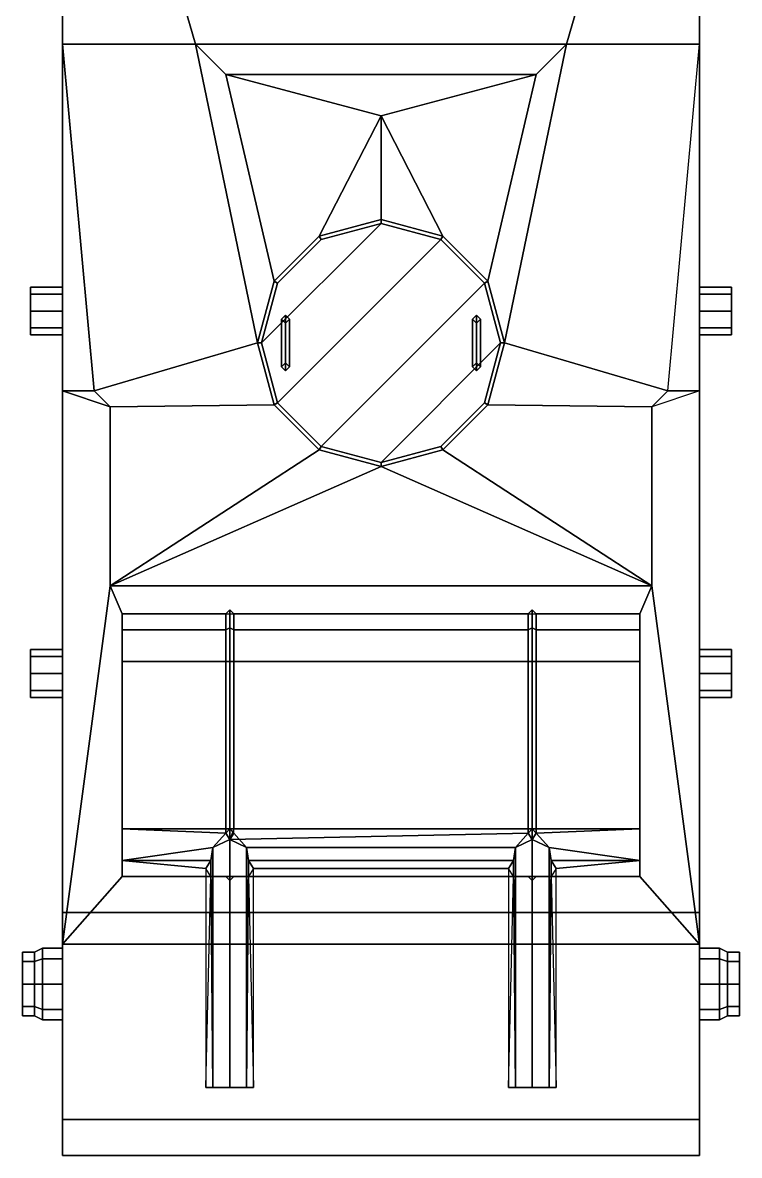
# Model space of a CAD drawing. Extents: x -0.9 to 0.9, y -2.88 to 2.55.
# Drawn here: x -0.9 to 0.9, y -2.88 to -0.036 of the extents above; entities that cross this region are included whole.
import ezdxf

# ---------------------------------------------------------------- set-up
doc = ezdxf.new("R2010")
doc.units = 0
doc.layers.get('0').update_dxf_attribs({"linetype": 'CONTINUOUS'})

msp = doc.modelspace()

# ---------------------------------------------------------------- linework, layer by layer
for points in [[(-0.8, 1.06, 0.4), (-0.8, -2.27, 0.4), (-0.8, -2.35, 1.52), (-0.8, 1.06, 1.52)], [(0.8, 1.06, 0.4), (0.8, -2.27, 0.4), (-0.8, -2.27, 0.4), (-0.8, 1.06, 0.4)], [(-0.4655, -0.09, 1.52), (-0.8, 1.06, 1.52), (-0.8, 1.06, 1.52), (-0.8, -0.09, 1.52)], [(0.8, 1.06, 1.52), (-0.8, 1.06, 1.52), (-0.4655, -0.09, 1.52), (0.4655, -0.09, 1.52)], [(0.8, -0.09, 1.52), (0.8, 1.06, 1.52), (0.8, 1.06, 1.52), (0.4655, -0.09, 1.52)], [(0.8, -2.35, 1.52), (0.8, -2.27, 0.4), (0.8, 1.06, 0.4), (0.8, 1.06, 1.52)], [(-0.8, -0.09, 1.52), (-0.8, -0.96, 1.52), (-0.8, -0.96, 1.62), (-0.8, -0.09, 1.62)], [(-0.8, -0.09, 1.62), (-0.8, -0.96, 1.62), (-0.72, -0.96, 1.62), (-0.8, -0.09, 1.62)], [(-0.4655, -0.09, 1.62), (-0.4655, -0.09, 1.52), (-0.8, -0.09, 1.52), (-0.8, -0.09, 1.62)], [(-0.31, -0.84, 1.62), (-0.4655, -0.09, 1.62), (-0.8, -0.09, 1.62), (-0.72, -0.96, 1.62)], [(-0.39, -0.1655, 1.62), (-0.39, -0.1655, 1.52), (-0.4655, -0.09, 1.52), (-0.4655, -0.09, 1.62)], [(-0.39, -0.1655, 1.62), (-0.4655, -0.09, 1.62), (-0.31, -0.84, 1.62), (-0.2685, -0.685, 1.62)], [(0.4655, -0.09, 1.52), (-0.4655, -0.09, 1.52), (-0.39, -0.1655, 1.52), (0.39, -0.1655, 1.52)], [(0.4655, -0.09, 1.62), (0.39, -0.1655, 1.62), (0.2685, -0.685, 1.62), (0.31, -0.84, 1.62)], [(0.72, -0.96, 1.62), (0.8, -0.09, 1.62), (0.4655, -0.09, 1.62), (0.31, -0.84, 1.62)], [(0.4655, -0.09, 1.62), (0.4655, -0.09, 1.52), (0.39, -0.1655, 1.52), (0.39, -0.1655, 1.62)], [(0.8, -0.09, 1.62), (0.8, -0.09, 1.52), (0.4655, -0.09, 1.52), (0.4655, -0.09, 1.62)], [(0.8, -0.96, 1.62), (0.8, -0.96, 1.52), (0.8, -0.09, 1.52), (0.8, -0.09, 1.62)], [(0, -0.27, 1.62), (0, -0.27, 1.52), (-0.39, -0.1655, 1.52), (-0.39, -0.1655, 1.62)], [(0, -0.27, 1.62), (-0.39, -0.1655, 1.62), (-0.2685, -0.685, 1.62), (-0.155, -0.5715, 1.62)], [(0.39, -0.1655, 1.52), (-0.39, -0.1655, 1.52), (0, -0.27, 1.52)], [(0.39, -0.1655, 1.62), (0.39, -0.1655, 1.52), (0, -0.27, 1.52), (0, -0.27, 1.62)], [(0.2685, -0.685, 1.62), (0.39, -0.1655, 1.62), (0, -0.27, 1.62), (0.155, -0.5715, 1.62)], [(0, -0.27, 1.62), (0, -0.27, 1.62), (-0.155, -0.5715, 1.62), (0, -0.53, 1.62)], [(0, -0.27, 1.62), (0, -0.27, 1.62), (0, -0.53, 1.62), (0.155, -0.5715, 1.62)], [(-0.15, -0.5802, 1.64), (-0.2598, -0.69, 1.64), (-0.3, -0.84, 1.64), (0, -0.54, 1.64)], [(0, -0.54, 1.64), (-0.3, -0.84, 1.64), (-0.2598, -0.99, 1.64), (0.15, -0.5802, 1.64)], [(0, -0.53, 1.62), (-0.155, -0.5715, 1.62), (-0.15, -0.5802, 1.64), (0, -0.54, 1.64)], [(0.155, -0.5715, 1.62), (0, -0.53, 1.62), (0, -0.54, 1.64), (0.15, -0.5802, 1.64)], [(-0.155, -0.5715, 1.62), (-0.2685, -0.685, 1.62), (-0.2598, -0.69, 1.64), (-0.15, -0.5802, 1.64)], [(0.15, -0.5802, 1.64), (-0.2598, -0.99, 1.64), (-0.15, -1.0998, 1.64), (0.2598, -0.69, 1.64)], [(0.2685, -0.685, 1.62), (0.155, -0.5715, 1.62), (0.15, -0.5802, 1.64), (0.2598, -0.69, 1.64)], [(-0.8, -0.7176, 0.5024), (-0.8, -0.7, 0.46), (-0.88, -0.7, 0.46), (-0.88, -0.7176, 0.5024)], [(-0.8, -0.7, 0.46), (-0.8, -0.7176, 0.4176), (-0.88, -0.7176, 0.4176), (-0.88, -0.7, 0.46)], [(-0.2685, -0.685, 1.62), (-0.31, -0.84, 1.62), (-0.3, -0.84, 1.64), (-0.2598, -0.69, 1.64)], [(0.2598, -0.69, 1.64), (-0.15, -1.0998, 1.64), (0, -1.14, 1.64), (0.3, -0.84, 1.64)], [(0.31, -0.84, 1.62), (0.2685, -0.685, 1.62), (0.2598, -0.69, 1.64), (0.3, -0.84, 1.64)], [(0.88, -0.7176, 0.5024), (0.88, -0.7, 0.46), (0.8, -0.7, 0.46), (0.8, -0.7176, 0.5024)], [(0.88, -0.7, 0.46), (0.88, -0.7176, 0.4176), (0.8, -0.7176, 0.4176), (0.8, -0.7, 0.46)], [(-0.8, -0.7176, 0.4176), (-0.8, -0.76, 0.4), (-0.88, -0.76, 0.4), (-0.88, -0.7176, 0.4176)], [(-0.8, -0.76, 0.52), (-0.8, -0.7176, 0.5024), (-0.88, -0.7176, 0.5024), (-0.88, -0.76, 0.52)], [(0.88, -0.7176, 0.4176), (0.88, -0.76, 0.4), (0.8, -0.76, 0.4), (0.8, -0.7176, 0.4176)], [(0.88, -0.76, 0.52), (0.88, -0.7176, 0.5024), (0.8, -0.7176, 0.5024), (0.8, -0.76, 0.52)], [(-0.8, -0.76, 0.4), (-0.8, -0.8024, 0.4176), (-0.88, -0.8024, 0.4176), (-0.88, -0.76, 0.4)], [(-0.8, -0.8024, 0.5024), (-0.8, -0.76, 0.52), (-0.88, -0.76, 0.52), (-0.88, -0.8024, 0.5024)], [(0.88, -0.76, 0.4), (0.88, -0.8024, 0.4176), (0.8, -0.8024, 0.4176), (0.8, -0.76, 0.4)], [(0.88, -0.8024, 0.5024), (0.88, -0.76, 0.52), (0.8, -0.76, 0.52), (0.8, -0.8024, 0.5024)], [(-0.25, -0.9, 1.66), (-0.24, -0.91, 1.67), (-0.24, -0.77, 1.67), (-0.25, -0.78, 1.66)], [(-0.24, -0.77, 1.64), (-0.25, -0.78, 1.64), (-0.25, -0.78, 1.66), (-0.24, -0.77, 1.67)], [(-0.24, -0.89, 1.65), (-0.25, -0.9, 1.66), (-0.25, -0.78, 1.66), (-0.24, -0.79, 1.65)], [(-0.25, -0.78, 1.64), (-0.24, -0.79, 1.64), (-0.24, -0.79, 1.65), (-0.25, -0.78, 1.66)], [(-0.24, -0.91, 1.67), (-0.23, -0.9, 1.66), (-0.23, -0.78, 1.66), (-0.24, -0.77, 1.67)], [(-0.23, -0.78, 1.64), (-0.24, -0.77, 1.64), (-0.24, -0.77, 1.67), (-0.23, -0.78, 1.66)], [(-0.23, -0.9, 1.66), (-0.24, -0.89, 1.65), (-0.24, -0.79, 1.65), (-0.23, -0.78, 1.66)], [(-0.24, -0.79, 1.64), (-0.23, -0.78, 1.64), (-0.23, -0.78, 1.66), (-0.24, -0.79, 1.65)], [(0.24, -0.77, 1.64), (0.23, -0.78, 1.64), (0.23, -0.78, 1.66), (0.24, -0.77, 1.67)], [(0.23, -0.9, 1.66), (0.24, -0.91, 1.67), (0.24, -0.77, 1.67), (0.23, -0.78, 1.66)], [(0.23, -0.78, 1.64), (0.24, -0.79, 1.64), (0.24, -0.79, 1.65), (0.23, -0.78, 1.66)], [(0.24, -0.89, 1.65), (0.23, -0.9, 1.66), (0.23, -0.78, 1.66), (0.24, -0.79, 1.65)], [(0.25, -0.78, 1.64), (0.24, -0.77, 1.64), (0.24, -0.77, 1.67), (0.25, -0.78, 1.66)], [(0.24, -0.91, 1.67), (0.25, -0.9, 1.66), (0.25, -0.78, 1.66), (0.24, -0.77, 1.67)], [(0.24, -0.79, 1.64), (0.25, -0.78, 1.64), (0.25, -0.78, 1.66), (0.24, -0.79, 1.65)], [(0.25, -0.9, 1.66), (0.24, -0.89, 1.65), (0.24, -0.79, 1.65), (0.25, -0.78, 1.66)], [(-0.8, -0.82, 0.46), (-0.8, -0.8024, 0.5024), (-0.88, -0.8024, 0.5024), (-0.88, -0.82, 0.46)], [(-0.8, -0.8024, 0.4176), (-0.8, -0.82, 0.46), (-0.88, -0.82, 0.46), (-0.88, -0.8024, 0.4176)], [(0.88, -0.82, 0.46), (0.88, -0.8024, 0.5024), (0.8, -0.8024, 0.5024), (0.8, -0.82, 0.46)], [(0.88, -0.8024, 0.4176), (0.88, -0.82, 0.46), (0.8, -0.82, 0.46), (0.8, -0.8024, 0.4176)], [(-0.72, -0.96, 1.62), (-0.68, -1, 1.62), (-0.2685, -0.995, 1.62), (-0.31, -0.84, 1.62)], [(-0.31, -0.84, 1.62), (-0.2685, -0.995, 1.62), (-0.2598, -0.99, 1.64), (-0.3, -0.84, 1.64)], [(0.3, -0.84, 1.64), (0, -1.14, 1.64), (0.15, -1.0998, 1.64), (0.2598, -0.99, 1.64)], [(0.2685, -0.995, 1.62), (0.31, -0.84, 1.62), (0.3, -0.84, 1.64), (0.2598, -0.99, 1.64)], [(0.2685, -0.995, 1.62), (0.68, -1, 1.62), (0.72, -0.96, 1.62), (0.31, -0.84, 1.62)], [(-0.24, -0.89, 1.64), (-0.25, -0.9, 1.64), (-0.25, -0.9, 1.66), (-0.24, -0.89, 1.65)], [(-0.25, -0.9, 1.64), (-0.24, -0.91, 1.64), (-0.24, -0.91, 1.67), (-0.25, -0.9, 1.66)], [(-0.23, -0.9, 1.64), (-0.24, -0.89, 1.64), (-0.24, -0.89, 1.65), (-0.23, -0.9, 1.66)], [(-0.24, -0.91, 1.64), (-0.23, -0.9, 1.64), (-0.23, -0.9, 1.66), (-0.24, -0.91, 1.67)], [(0.24, -0.89, 1.64), (0.23, -0.9, 1.64), (0.23, -0.9, 1.66), (0.24, -0.89, 1.65)], [(0.23, -0.9, 1.64), (0.24, -0.91, 1.64), (0.24, -0.91, 1.67), (0.23, -0.9, 1.66)], [(0.25, -0.9, 1.64), (0.24, -0.89, 1.64), (0.24, -0.89, 1.65), (0.25, -0.9, 1.66)], [(0.24, -0.91, 1.64), (0.25, -0.9, 1.64), (0.25, -0.9, 1.66), (0.24, -0.91, 1.67)], [(-0.8, -0.96, 1.52), (-0.72, -0.96, 1.52), (-0.72, -0.96, 1.62), (-0.8, -0.96, 1.62)], [(-0.8, -0.96, 1.52), (-0.8, -2.35, 1.52), (-0.68, -1.45, 1.52), (-0.68, -1, 1.52)], [(-0.8, -0.96, 1.52), (-0.68, -1, 1.52), (-0.72, -0.96, 1.52), (-0.8, -0.96, 1.52)], [(-0.72, -0.96, 1.52), (-0.68, -1, 1.52), (-0.68, -1, 1.62), (-0.72, -0.96, 1.62)], [(0.68, -1, 1.62), (0.68, -1, 1.52), (0.72, -0.96, 1.52), (0.72, -0.96, 1.62)], [(0.68, -1.45, 1.52), (0.8, -2.35, 1.52), (0.8, -0.96, 1.52), (0.68, -1, 1.52)], [(0.72, -0.96, 1.62), (0.72, -0.96, 1.52), (0.8, -0.96, 1.52), (0.8, -0.96, 1.62)], [(-0.68, -1, 1.62), (-0.68, -1.45, 1.62), (-0.155, -1.1085, 1.62), (-0.2685, -0.995, 1.62)], [(-0.2685, -0.995, 1.62), (-0.155, -1.1085, 1.62), (-0.15, -1.0998, 1.64), (-0.2598, -0.99, 1.64)], [(0.155, -1.1085, 1.62), (0.2685, -0.995, 1.62), (0.2598, -0.99, 1.64), (0.15, -1.0998, 1.64)], [(0.68, -1.45, 1.62), (0.68, -1, 1.62), (0.2685, -0.995, 1.62), (0.155, -1.1085, 1.62)], [(-0.68, -1, 1.52), (-0.68, -1.45, 1.52), (-0.68, -1.45, 1.62), (-0.68, -1, 1.62)], [(0.68, -1.45, 1.62), (0.68, -1.45, 1.52), (0.68, -1, 1.52), (0.68, -1, 1.62)], [(-0.68, -1.45, 1.62), (-0.68, -1.45, 1.62), (0, -1.15, 1.62), (-0.155, -1.1085, 1.62)], [(-0.155, -1.1085, 1.62), (0, -1.15, 1.62), (0, -1.14, 1.64), (-0.15, -1.0998, 1.64)], [(0, -1.15, 1.62), (0.155, -1.1085, 1.62), (0.15, -1.0998, 1.64), (0, -1.14, 1.64)], [(0.68, -1.45, 1.62), (0.68, -1.45, 1.62), (0.155, -1.1085, 1.62), (0, -1.15, 1.62)], [(0, -1.15, 1.62), (-0.68, -1.45, 1.62), (0.68, -1.45, 1.62), (0, -1.15, 1.62)], [(-0.68, -1.45, 1.52), (-0.8, -2.35, 1.52), (-0.65, -2.18, 1.52), (-0.65, -1.52, 1.52)], [(-0.68, -1.45, 1.62), (-0.68, -1.45, 1.52), (0.68, -1.45, 1.52), (0.68, -1.45, 1.62)], [(-0.68, -1.45, 1.52), (-0.65, -1.52, 1.52), (0.65, -1.52, 1.52), (0.68, -1.45, 1.52)], [(0.8, -2.35, 1.52), (0.68, -1.45, 1.52), (0.65, -1.52, 1.52), (0.65, -2.18, 1.52)], [(-0.65, -1.52, 1.52), (-0.65, -2.18, 1.52), (-0.65, -2.18, 1.59), (-0.65, -1.52, 1.59)], [(-0.65, -1.52, 1.59), (-0.65, -2.18, 1.59), (-0.65, -2.14, 1.65), (-0.65, -1.56, 1.65)], [(-0.65, -1.52, 1.59), (-0.65, -1.56, 1.65), (-0.39, -1.56, 1.65), (-0.39, -1.52, 1.59)], [(-0.65, -1.52, 1.52), (-0.65, -1.52, 1.59), (-0.39, -1.52, 1.59), (-0.39, -1.52, 1.52)], [(-0.39, -1.52, 1.59), (-0.39, -1.56, 1.65), (-0.38, -1.5556, 1.6583), (-0.38, -1.51, 1.59)], [(-0.39, -1.52, 1.52), (-0.39, -1.52, 1.59), (-0.38, -1.51, 1.59), (-0.38, -1.51, 1.52)], [(-0.38, -1.51, 1.52), (-0.38, -1.51, 1.59), (-0.37, -1.52, 1.59), (-0.37, -1.52, 1.52)], [(-0.38, -1.51, 1.59), (-0.38, -1.5556, 1.6583), (-0.37, -1.56, 1.65), (-0.37, -1.52, 1.59)], [(-0.37, -1.52, 1.59), (-0.37, -1.56, 1.65), (0.37, -1.56, 1.65), (0.37, -1.52, 1.59)], [(-0.37, -1.52, 1.52), (-0.37, -1.52, 1.59), (0.37, -1.52, 1.59), (0.37, -1.52, 1.52)], [(0.37, -1.52, 1.59), (0.37, -1.56, 1.65), (0.38, -1.5556, 1.6583), (0.38, -1.51, 1.59)], [(0.37, -1.52, 1.52), (0.37, -1.52, 1.59), (0.38, -1.51, 1.59), (0.38, -1.51, 1.52)], [(0.38, -1.51, 1.59), (0.38, -1.5556, 1.6583), (0.39, -1.56, 1.65), (0.39, -1.52, 1.59)], [(0.38, -1.51, 1.52), (0.38, -1.51, 1.59), (0.39, -1.52, 1.59), (0.39, -1.52, 1.52)], [(0.39, -1.52, 1.59), (0.39, -1.56, 1.65), (0.65, -1.56, 1.65), (0.65, -1.52, 1.59)], [(0.39, -1.52, 1.52), (0.39, -1.52, 1.59), (0.65, -1.52, 1.59), (0.65, -1.52, 1.52)], [(0.65, -2.18, 1.59), (0.65, -1.52, 1.59), (0.65, -1.56, 1.65), (0.65, -2.14, 1.65)], [(0.65, -2.18, 1.52), (0.65, -1.52, 1.52), (0.65, -1.52, 1.59), (0.65, -2.18, 1.59)], [(-0.65, -1.56, 1.65), (-0.65, -2.14, 1.65), (-0.65, -2.06, 1.68), (-0.65, -1.64, 1.68)], [(-0.65, -1.56, 1.65), (-0.65, -1.64, 1.68), (-0.39, -1.64, 1.68), (-0.39, -1.56, 1.65)], [(-0.39, -1.56, 1.65), (-0.39, -1.64, 1.68), (-0.38, -1.64, 1.69), (-0.38, -1.5556, 1.6583)], [(-0.38, -1.5556, 1.6583), (-0.38, -1.64, 1.69), (-0.37, -1.64, 1.68), (-0.37, -1.56, 1.65)], [(-0.37, -1.56, 1.65), (-0.37, -1.64, 1.68), (0.37, -1.64, 1.68), (0.37, -1.56, 1.65)], [(0.37, -1.56, 1.65), (0.37, -1.64, 1.68), (0.38, -1.64, 1.69), (0.38, -1.5556, 1.6583)], [(0.38, -1.5556, 1.6583), (0.38, -1.64, 1.69), (0.39, -1.64, 1.68), (0.39, -1.56, 1.65)], [(0.39, -1.56, 1.65), (0.39, -1.64, 1.68), (0.65, -1.64, 1.68), (0.65, -1.56, 1.65)], [(0.65, -2.14, 1.65), (0.65, -1.56, 1.65), (0.65, -1.64, 1.68), (0.65, -2.06, 1.68)], [(-0.8, -1.6276, 0.5024), (-0.8, -1.61, 0.46), (-0.88, -1.61, 0.46), (-0.88, -1.6276, 0.5024)], [(-0.8, -1.61, 0.46), (-0.8, -1.6276, 0.4176), (-0.88, -1.6276, 0.4176), (-0.88, -1.61, 0.46)], [(0.88, -1.6276, 0.5024), (0.88, -1.61, 0.46), (0.8, -1.61, 0.46), (0.8, -1.6276, 0.5024)], [(0.88, -1.61, 0.46), (0.88, -1.6276, 0.4176), (0.8, -1.6276, 0.4176), (0.8, -1.61, 0.46)], [(-0.8, -1.6276, 0.4176), (-0.8, -1.67, 0.4), (-0.88, -1.67, 0.4), (-0.88, -1.6276, 0.4176)], [(-0.8, -1.67, 0.52), (-0.8, -1.6276, 0.5024), (-0.88, -1.6276, 0.5024), (-0.88, -1.67, 0.52)], [(-0.65, -1.64, 1.68), (-0.65, -2.06, 1.68), (-0.39, -2.06, 1.68), (-0.39, -1.64, 1.68)], [(-0.39, -1.64, 1.68), (-0.39, -2.06, 1.68), (-0.38, -2.06, 1.69), (-0.38, -1.64, 1.69)], [(-0.38, -1.64, 1.69), (-0.38, -2.06, 1.69), (-0.37, -2.06, 1.68), (-0.37, -1.64, 1.68)], [(-0.37, -1.64, 1.68), (-0.37, -2.06, 1.68), (0.37, -2.06, 1.68), (0.37, -1.64, 1.68)], [(0.37, -1.64, 1.68), (0.37, -2.06, 1.68), (0.38, -2.06, 1.69), (0.38, -1.64, 1.69)], [(0.38, -1.64, 1.69), (0.38, -2.06, 1.69), (0.39, -2.06, 1.68), (0.39, -1.64, 1.68)], [(0.39, -1.64, 1.68), (0.39, -2.06, 1.68), (0.65, -2.06, 1.68), (0.65, -1.64, 1.68)], [(0.88, -1.6276, 0.4176), (0.88, -1.67, 0.4), (0.8, -1.67, 0.4), (0.8, -1.6276, 0.4176)], [(0.88, -1.67, 0.52), (0.88, -1.6276, 0.5024), (0.8, -1.6276, 0.5024), (0.8, -1.67, 0.52)], [(-0.8, -1.67, 0.4), (-0.8, -1.7124, 0.4176), (-0.88, -1.7124, 0.4176), (-0.88, -1.67, 0.4)], [(-0.8, -1.7124, 0.5024), (-0.8, -1.67, 0.52), (-0.88, -1.67, 0.52), (-0.88, -1.7124, 0.5024)], [(0.88, -1.67, 0.4), (0.88, -1.7124, 0.4176), (0.8, -1.7124, 0.4176), (0.8, -1.67, 0.4)], [(0.88, -1.7124, 0.5024), (0.88, -1.67, 0.52), (0.8, -1.67, 0.52), (0.8, -1.7124, 0.5024)], [(-0.8, -1.73, 0.46), (-0.8, -1.7124, 0.5024), (-0.88, -1.7124, 0.5024), (-0.88, -1.73, 0.46)], [(-0.8, -1.7124, 0.4176), (-0.8, -1.73, 0.46), (-0.88, -1.73, 0.46), (-0.88, -1.7124, 0.4176)], [(0.88, -1.73, 0.46), (0.88, -1.7124, 0.5024), (0.8, -1.7124, 0.5024), (0.8, -1.73, 0.46)], [(0.88, -1.7124, 0.4176), (0.88, -1.73, 0.46), (0.8, -1.73, 0.46), (0.8, -1.7124, 0.4176)], [(-0.65, -2.06, 1.68), (-0.65, -2.14, 1.65), (-0.4224, -2.1069, 1.6624), (-0.39, -2.071, 1.6759)], [(-0.39, -2.06, 1.68), (-0.39, -2.06, 1.68), (-0.65, -2.06, 1.68), (-0.39, -2.071, 1.6759)], [(-0.39, -2.071, 1.6759), (-0.39, -2.071, 1.6759), (-0.4224, -2.1069, 1.6624), (-0.38, -2.0867, 1.68)], [(-0.38, -2.06, 1.69), (-0.38, -2.06, 1.69), (-0.39, -2.071, 1.6759), (-0.38, -2.0867, 1.68)], [(-0.38, -2.06, 1.69), (-0.38, -2.06, 1.69), (-0.39, -2.06, 1.68), (-0.39, -2.071, 1.6759)], [(-0.38, -2.06, 1.69), (-0.38, -2.0867, 1.68), (-0.37, -2.071, 1.6759)], [(-0.38, -2.06, 1.69), (-0.37, -2.071, 1.6759), (-0.37, -2.06, 1.68)], [(-0.37, -2.06, 1.68), (-0.38, -2.0867, 1.68), (0.37, -2.071, 1.6759), (0.37, -2.06, 1.68)], [(-0.38, -2.0867, 1.68), (-0.3376, -2.1069, 1.6624), (0.3376, -2.1069, 1.6624), (0.37, -2.071, 1.6759)], [(-0.37, -2.071, 1.6759), (-0.38, -2.0867, 1.68), (-0.3376, -2.1069, 1.6624)], [(0.37, -2.071, 1.6759), (0.37, -2.071, 1.6759), (0.3376, -2.1069, 1.6624), (0.38, -2.0867, 1.68)], [(0.38, -2.06, 1.69), (0.38, -2.06, 1.69), (0.37, -2.071, 1.6759), (0.38, -2.0867, 1.68)], [(0.38, -2.06, 1.69), (0.38, -2.06, 1.69), (0.37, -2.06, 1.68), (0.37, -2.071, 1.6759)], [(0.38, -2.06, 1.69), (0.38, -2.0867, 1.68), (0.39, -2.071, 1.6759)], [(0.38, -2.06, 1.69), (0.39, -2.071, 1.6759), (0.39, -2.06, 1.68)], [(0.39, -2.071, 1.6759), (0.38, -2.0867, 1.68), (0.4224, -2.1069, 1.6624)], [(0.39, -2.071, 1.6759), (0.4224, -2.1069, 1.6624), (0.65, -2.14, 1.65), (0.65, -2.06, 1.68)], [(0.39, -2.06, 1.68), (0.39, -2.071, 1.6759), (0.65, -2.06, 1.68)], [(-0.38, -2.0867, 1.68), (-0.4224, -2.1069, 1.6624), (-0.4224, -2.71, 1.6624), (-0.38, -2.71, 1.68)], [(-0.3376, -2.1069, 1.6624), (-0.38, -2.0867, 1.68), (-0.38, -2.71, 1.68), (-0.3376, -2.71, 1.6624)], [(0.38, -2.0867, 1.68), (0.3376, -2.1069, 1.6624), (0.3376, -2.71, 1.6624), (0.38, -2.71, 1.68)], [(0.4224, -2.1069, 1.6624), (0.38, -2.0867, 1.68), (0.38, -2.71, 1.68), (0.4224, -2.71, 1.6624)], [(-0.65, -2.14, 1.65), (-0.65, -2.14, 1.65), (-0.4276, -2.14, 1.65), (-0.4224, -2.1069, 1.6624)], [(-0.4224, -2.1069, 1.6624), (-0.4276, -2.14, 1.65), (-0.4224, -2.71, 1.6624)], [(-0.3324, -2.14, 1.65), (-0.3376, -2.1069, 1.6624), (-0.3376, -2.71, 1.6624)], [(-0.3376, -2.1069, 1.6624), (-0.3324, -2.14, 1.65), (0.3324, -2.14, 1.65), (0.3376, -2.1069, 1.6624)], [(0.3376, -2.1069, 1.6624), (0.3324, -2.14, 1.65), (0.3376, -2.71, 1.6624)], [(0.4276, -2.14, 1.65), (0.4224, -2.1069, 1.6624), (0.4224, -2.71, 1.6624)], [(0.4276, -2.14, 1.65), (0.65, -2.14, 1.65), (0.65, -2.14, 1.65), (0.4224, -2.1069, 1.6624)], [(-0.65, -2.14, 1.65), (-0.65, -2.18, 1.59), (-0.4276, -2.18, 1.59), (-0.44, -2.16, 1.62)], [(-0.65, -2.14, 1.65), (-0.65, -2.14, 1.65), (-0.44, -2.16, 1.62), (-0.4276, -2.14, 1.65)], [(-0.4276, -2.14, 1.65), (-0.44, -2.16, 1.62), (-0.44, -2.71, 1.62), (-0.4224, -2.71, 1.6624)], [(-0.32, -2.16, 1.62), (-0.3324, -2.14, 1.65), (-0.3376, -2.71, 1.6624), (-0.32, -2.71, 1.62)], [(-0.3324, -2.14, 1.65), (-0.32, -2.16, 1.62), (0.32, -2.16, 1.62), (0.3324, -2.14, 1.65)], [(-0.32, -2.16, 1.62), (-0.3324, -2.18, 1.59), (0.3324, -2.18, 1.59), (0.32, -2.16, 1.62)], [(0.3324, -2.14, 1.65), (0.32, -2.16, 1.62), (0.32, -2.71, 1.62), (0.3376, -2.71, 1.6624)], [(0.44, -2.16, 1.62), (0.4276, -2.14, 1.65), (0.4224, -2.71, 1.6624), (0.44, -2.71, 1.62)], [(0.4276, -2.18, 1.59), (0.65, -2.18, 1.59), (0.65, -2.14, 1.65), (0.44, -2.16, 1.62)], [(0.44, -2.16, 1.62), (0.65, -2.14, 1.65), (0.65, -2.14, 1.65), (0.4276, -2.14, 1.65)], [(-0.65, -2.18, 1.52), (-0.8, -2.35, 1.52), (0.8, -2.35, 1.52), (0.65, -2.18, 1.52)], [(-0.39, -2.18, 1.5641), (-0.65, -2.18, 1.52), (-0.39, -2.18, 1.52), (-0.39, -2.18, 1.5641)], [(-0.65, -2.18, 1.59), (-0.65, -2.18, 1.52), (-0.4224, -2.18, 1.5776), (-0.4276, -2.18, 1.59)], [(-0.65, -2.18, 1.52), (-0.65, -2.18, 1.52), (-0.38, -2.18, 1.56), (-0.4224, -2.18, 1.5776)], [(-0.4276, -2.18, 1.59), (-0.4224, -2.18, 1.5776), (-0.4224, -2.71, 1.5776), (-0.44, -2.71, 1.62)], [(-0.4224, -2.18, 1.5776), (-0.38, -2.18, 1.56), (-0.38, -2.71, 1.56), (-0.4224, -2.71, 1.5776)], [(-0.39, -2.18, 1.52), (-0.38, -2.19, 1.52), (-0.38, -2.19, 1.56), (-0.39, -2.18, 1.5641)], [(-0.38, -2.18, 1.56), (-0.3376, -2.18, 1.5776), (-0.3376, -2.71, 1.5776), (-0.38, -2.71, 1.56)], [(-0.3376, -2.18, 1.5776), (-0.38, -2.18, 1.56), (0.38, -2.18, 1.56), (0.3376, -2.18, 1.5776)], [(-0.38, -2.19, 1.52), (-0.37, -2.18, 1.52), (-0.37, -2.18, 1.56), (-0.38, -2.19, 1.56)], [(-0.37, -2.18, 1.52), (0.37, -2.18, 1.52), (0.37, -2.18, 1.56), (-0.37, -2.18, 1.56)], [(-0.3376, -2.18, 1.5776), (-0.3324, -2.18, 1.59), (-0.32, -2.71, 1.62), (-0.3376, -2.71, 1.5776)], [(-0.3324, -2.18, 1.59), (-0.3376, -2.18, 1.5776), (0.3376, -2.18, 1.5776), (0.3324, -2.18, 1.59)], [(0.3324, -2.18, 1.59), (0.3376, -2.18, 1.5776), (0.3376, -2.71, 1.5776), (0.32, -2.71, 1.62)], [(0.3376, -2.18, 1.5776), (0.38, -2.18, 1.56), (0.38, -2.71, 1.56), (0.3376, -2.71, 1.5776)], [(0.37, -2.18, 1.52), (0.38, -2.19, 1.52), (0.38, -2.19, 1.56), (0.37, -2.18, 1.56)], [(0.38, -2.18, 1.56), (0.4224, -2.18, 1.5776), (0.4224, -2.71, 1.5776), (0.38, -2.71, 1.56)], [(0.38, -2.19, 1.52), (0.39, -2.18, 1.52), (0.39, -2.18, 1.5641), (0.38, -2.19, 1.56)], [(0.39, -2.18, 1.5641), (0.65, -2.18, 1.52), (0.65, -2.18, 1.52), (0.4224, -2.18, 1.5776)], [(0.39, -2.18, 1.52), (0.65, -2.18, 1.52), (0.65, -2.18, 1.52), (0.39, -2.18, 1.5641)], [(0.4224, -2.18, 1.5776), (0.4276, -2.18, 1.59), (0.44, -2.71, 1.62), (0.4224, -2.71, 1.5776)], [(0.4224, -2.18, 1.5776), (0.65, -2.18, 1.52), (0.65, -2.18, 1.59), (0.4276, -2.18, 1.59)], [(-0.8, -2.27, 0.4), (-0.8, -2.79, 0.7), (-0.8, -2.88, 1.11), (-0.8, -2.35, 1.52)], [(0.8, -2.27, 0.4), (0.8, -2.79, 0.7), (-0.8, -2.79, 0.7), (-0.8, -2.27, 0.4)], [(0.8, -2.88, 1.11), (0.8, -2.79, 0.7), (0.8, -2.27, 0.4), (0.8, -2.35, 1.52)], [(-0.85, -2.3864, 0.6236), (-0.85, -2.36, 0.56), (-0.87, -2.37, 0.56), (-0.87, -2.3934, 0.6166)], [(-0.85, -2.36, 0.56), (-0.85, -2.3864, 0.4964), (-0.87, -2.3934, 0.5034), (-0.87, -2.37, 0.56)], [(-0.8, -2.3864, 0.6236), (-0.8, -2.36, 0.56), (-0.85, -2.36, 0.56), (-0.85, -2.3864, 0.6236)], [(-0.8, -2.36, 0.56), (-0.8, -2.3864, 0.4964), (-0.85, -2.3864, 0.4964), (-0.85, -2.36, 0.56)], [(-0.8, -2.35, 1.52), (-0.8, -2.88, 1.11), (0.8, -2.88, 1.11), (0.8, -2.35, 1.52)], [(0.8, -2.36, 0.56), (0.8, -2.3864, 0.6236), (0.85, -2.3864, 0.6236), (0.85, -2.36, 0.56)], [(0.8, -2.3864, 0.4964), (0.8, -2.36, 0.56), (0.85, -2.36, 0.56), (0.85, -2.3864, 0.4964)], [(0.85, -2.36, 0.56), (0.85, -2.3864, 0.6236), (0.87, -2.3934, 0.6166), (0.87, -2.37, 0.56)], [(0.85, -2.3864, 0.4964), (0.85, -2.36, 0.56), (0.87, -2.37, 0.56), (0.87, -2.3934, 0.5034)], [(-0.87, -2.3934, 0.6166), (-0.87, -2.37, 0.56), (-0.9, -2.37, 0.56), (-0.9, -2.3934, 0.6166)], [(-0.87, -2.37, 0.56), (-0.87, -2.3934, 0.5034), (-0.9, -2.3934, 0.5034), (-0.9, -2.37, 0.56)], [(-0.85, -2.45, 0.65), (-0.85, -2.3864, 0.6236), (-0.87, -2.3934, 0.6166), (-0.87, -2.45, 0.64)], [(-0.85, -2.3864, 0.4964), (-0.85, -2.45, 0.47), (-0.87, -2.45, 0.48), (-0.87, -2.3934, 0.5034)], [(-0.8, -2.45, 0.65), (-0.8, -2.3864, 0.6236), (-0.85, -2.3864, 0.6236), (-0.85, -2.45, 0.65)], [(-0.8, -2.3864, 0.4964), (-0.8, -2.45, 0.47), (-0.85, -2.45, 0.47), (-0.85, -2.3864, 0.4964)], [(0.8, -2.3864, 0.6236), (0.8, -2.45, 0.65), (0.85, -2.45, 0.65), (0.85, -2.3864, 0.6236)], [(0.8, -2.45, 0.47), (0.8, -2.3864, 0.4964), (0.85, -2.3864, 0.4964), (0.85, -2.45, 0.47)], [(0.85, -2.3864, 0.6236), (0.85, -2.45, 0.65), (0.87, -2.45, 0.64), (0.87, -2.3934, 0.6166)], [(0.85, -2.45, 0.47), (0.85, -2.3864, 0.4964), (0.87, -2.3934, 0.5034), (0.87, -2.45, 0.48)], [(0.87, -2.37, 0.56), (0.87, -2.3934, 0.6166), (0.9, -2.3934, 0.6166), (0.9, -2.37, 0.56)], [(0.87, -2.3934, 0.5034), (0.87, -2.37, 0.56), (0.9, -2.37, 0.56), (0.9, -2.3934, 0.5034)], [(-0.87, -2.45, 0.64), (-0.87, -2.3934, 0.6166), (-0.9, -2.3934, 0.6166), (-0.9, -2.45, 0.64)], [(-0.87, -2.3934, 0.5034), (-0.87, -2.45, 0.48), (-0.9, -2.45, 0.48), (-0.9, -2.3934, 0.5034)], [(0.87, -2.3934, 0.6166), (0.87, -2.45, 0.64), (0.9, -2.45, 0.64), (0.9, -2.3934, 0.6166)], [(0.87, -2.45, 0.48), (0.87, -2.3934, 0.5034), (0.9, -2.3934, 0.5034), (0.9, -2.45, 0.48)], [(-0.87, -2.5066, 0.6166), (-0.87, -2.45, 0.64), (-0.9, -2.45, 0.64), (-0.9, -2.5066, 0.6166)], [(-0.87, -2.45, 0.48), (-0.87, -2.5066, 0.5034), (-0.9, -2.5066, 0.5034), (-0.9, -2.45, 0.48)], [(-0.85, -2.5136, 0.6236), (-0.85, -2.45, 0.65), (-0.87, -2.45, 0.64), (-0.87, -2.5066, 0.6166)], [(-0.85, -2.45, 0.47), (-0.85, -2.5136, 0.4964), (-0.87, -2.5066, 0.5034), (-0.87, -2.45, 0.48)], [(-0.8, -2.5136, 0.6236), (-0.8, -2.45, 0.65), (-0.85, -2.45, 0.65), (-0.85, -2.5136, 0.6236)], [(-0.8, -2.45, 0.47), (-0.8, -2.5136, 0.4964), (-0.85, -2.5136, 0.4964), (-0.85, -2.45, 0.47)], [(0.8, -2.45, 0.65), (0.8, -2.5136, 0.6236), (0.85, -2.5136, 0.6236), (0.85, -2.45, 0.65)], [(0.8, -2.5136, 0.4964), (0.8, -2.45, 0.47), (0.85, -2.45, 0.47), (0.85, -2.5136, 0.4964)], [(0.85, -2.45, 0.65), (0.85, -2.5136, 0.6236), (0.87, -2.5066, 0.6166), (0.87, -2.45, 0.64)], [(0.85, -2.5136, 0.4964), (0.85, -2.45, 0.47), (0.87, -2.45, 0.48), (0.87, -2.5066, 0.5034)], [(0.87, -2.45, 0.64), (0.87, -2.5066, 0.6166), (0.9, -2.5066, 0.6166), (0.9, -2.45, 0.64)], [(0.87, -2.5066, 0.5034), (0.87, -2.45, 0.48), (0.9, -2.45, 0.48), (0.9, -2.5066, 0.5034)], [(-0.87, -2.53, 0.56), (-0.87, -2.5066, 0.6166), (-0.9, -2.5066, 0.6166), (-0.9, -2.53, 0.56)], [(-0.87, -2.5066, 0.5034), (-0.87, -2.53, 0.56), (-0.9, -2.53, 0.56), (-0.9, -2.5066, 0.5034)], [(-0.85, -2.54, 0.56), (-0.85, -2.5136, 0.6236), (-0.87, -2.5066, 0.6166), (-0.87, -2.53, 0.56)], [(-0.85, -2.5136, 0.4964), (-0.85, -2.54, 0.56), (-0.87, -2.53, 0.56), (-0.87, -2.5066, 0.5034)], [(-0.8, -2.54, 0.56), (-0.8, -2.5136, 0.6236), (-0.85, -2.5136, 0.6236), (-0.85, -2.54, 0.56)], [(-0.8, -2.5136, 0.4964), (-0.8, -2.54, 0.56), (-0.85, -2.54, 0.56), (-0.85, -2.5136, 0.4964)], [(0.8, -2.5136, 0.6236), (0.8, -2.54, 0.56), (0.85, -2.54, 0.56), (0.85, -2.5136, 0.6236)], [(0.8, -2.54, 0.56), (0.8, -2.5136, 0.4964), (0.85, -2.5136, 0.4964), (0.85, -2.54, 0.56)], [(0.85, -2.5136, 0.6236), (0.85, -2.54, 0.56), (0.87, -2.53, 0.56), (0.87, -2.5066, 0.6166)], [(0.85, -2.54, 0.56), (0.85, -2.5136, 0.4964), (0.87, -2.5066, 0.5034), (0.87, -2.53, 0.56)], [(0.87, -2.5066, 0.6166), (0.87, -2.53, 0.56), (0.9, -2.53, 0.56), (0.9, -2.5066, 0.6166)], [(0.87, -2.53, 0.56), (0.87, -2.5066, 0.5034), (0.9, -2.5066, 0.5034), (0.9, -2.53, 0.56)], [(-0.44, -2.71, 1.62), (-0.3376, -2.71, 1.6624), (-0.38, -2.71, 1.68), (-0.4224, -2.71, 1.6624)], [(-0.4224, -2.71, 1.5776), (-0.32, -2.71, 1.62), (-0.3376, -2.71, 1.6624), (-0.44, -2.71, 1.62)], [(-0.38, -2.71, 1.56), (-0.3376, -2.71, 1.5776), (-0.32, -2.71, 1.62), (-0.4224, -2.71, 1.5776)], [(0.3376, -2.71, 1.5776), (0.44, -2.71, 1.62), (0.4224, -2.71, 1.6624), (0.32, -2.71, 1.62)], [(0.32, -2.71, 1.62), (0.4224, -2.71, 1.6624), (0.38, -2.71, 1.68), (0.3376, -2.71, 1.6624)], [(0.38, -2.71, 1.56), (0.4224, -2.71, 1.5776), (0.44, -2.71, 1.62), (0.3376, -2.71, 1.5776)], [(-0.8, -2.88, 1.11), (-0.8, -2.79, 0.7), (0.8, -2.79, 0.7), (0.8, -2.88, 1.11)]]:
    msp.add_3dface(points)

doc.saveas('drawing.dxf')
